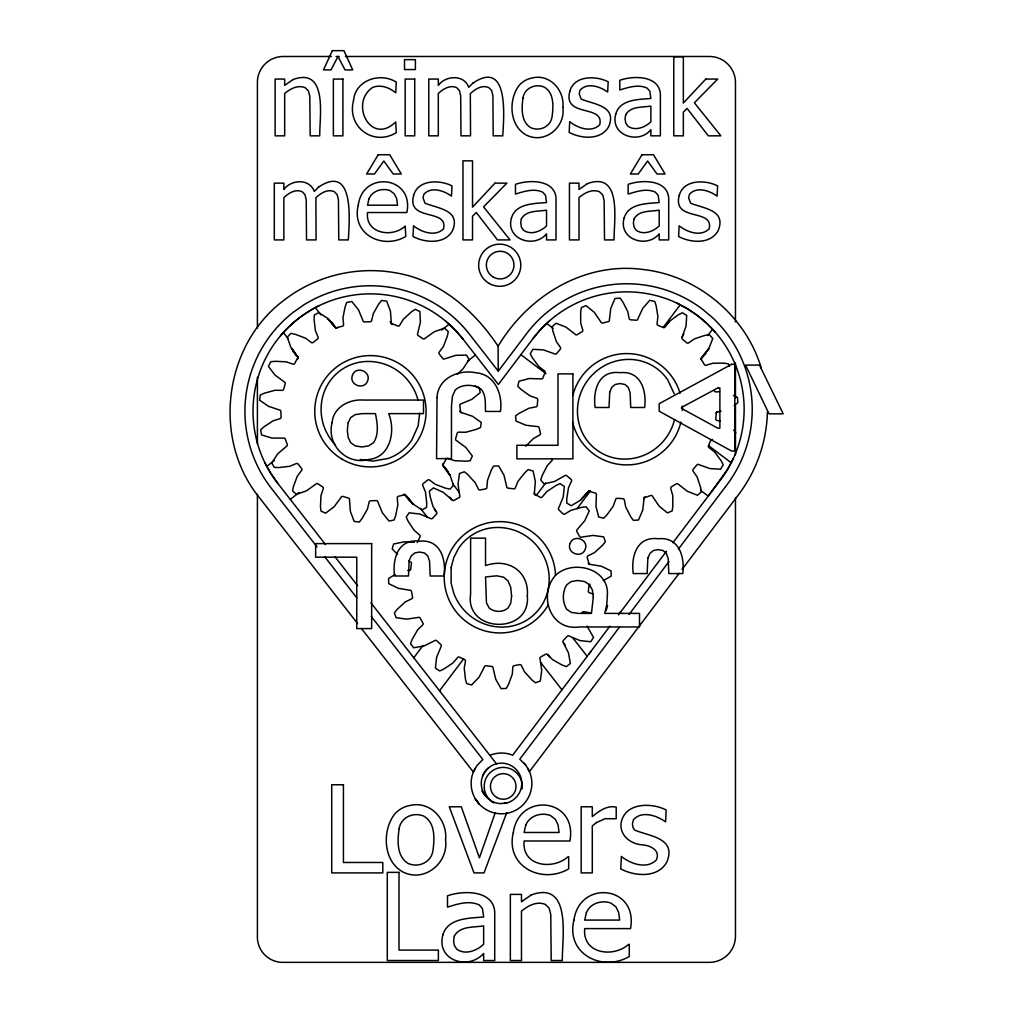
<?xml version="1.0" encoding="UTF-8"?>
<svg xmlns="http://www.w3.org/2000/svg" width="1013" height="1013" viewBox="0 0 1013 1013"><rect width="100%" height="100%" fill="white"/><g stroke="black" fill="none" stroke-linecap="round" stroke-linejoin="round"><path stroke-width="1.5" d="M552.098 458.686A1.595 1.595 0 0 1 551.692 460.89L547.096 465.853L542.158 475.604L540.727 479.959L544.095 483.872L554.554 481.466L564.57 475.844A1.595 1.595 0 0 1 566.811 475.768L571.028 479.326A1.595 1.595 0 0 1 571.319 481.555L568.496 487.696L566.799 498.485L566.786 503.068L571.205 505.753L580.398 500.232L588.718 491.166L595.403 493.116A1.595 1.595 0 0 1 596.378 495.142L596.011 506.627L598.708 517.01L603.735 518.2L606.939 514.908L613.308 506.031L615.587 499.662A1.595 1.595 0 0 1 617.36 498.282L622.856 498.687A1.595 1.595 0 0 1 624.401 500.321L625.717 506.956L630.706 516.681L633.378 520.403L638.532 519.973L642.736 510.096L644.129 497.864L650.688 495.509A1.595 1.595 0 0 1 652.663 496.585L659.121 506.095L667.402 512.907L672.163 510.907L672.822 506.373L672.759 495.446L670.859 488.95A1.595 1.595 0 0 1 671.48 486.797L676.178 483.897A1.595 1.595 0 0 1 678.381 484.303L687.46 491.343L697.451 495.268L701.363 491.9L700.578 487.38L697.134 477.009L693.335 471.425A1.595 1.595 0 0 1 693.259 469.171L696.817 464.967A1.595 1.595 0 0 1 699.046 464.676L709.86 468.563L720.56 469.209L723.244 464.79L721.117 460.738L714.634 451.937L709.29 447.797A1.595 1.595 0 0 1 708.518 445.695L710.607 440.579A1.595 1.595 0 0 1 712.633 439.617M767.411 411.835C766.74 441.187 756.825 470.159 739.249 493.698L682.028 569.483M721.155 411.227L716.419 412.342L715.773 418.635A1.595 1.595 0 0 0 717.153 420.408L720.408 421.256M417.153 542.55A1.595 1.595 0 0 0 417.647 541.892L419.99 536.89A1.595 1.595 0 0 0 419.319 534.75L414.178 530.356L408.138 521.252L406.213 517.099L409.1 512.819L419.762 513.984L430.373 518.403A1.595 1.595 0 0 0 432.614 518.213L436.375 514.186A1.595 1.595 0 0 0 436.413 511.932L432.88 506.171L429.943 495.648L429.398 491.09L433.463 487.911L443.251 492.318L451.975 499.802A1.595 1.595 0 0 0 454.153 500.321L458.978 497.649A1.595 1.595 0 0 0 459.712 495.522L458.015 484.151L459.471 473.527L464.334 471.767L467.892 474.654L475.249 482.732L478.263 488.785A1.595 1.595 0 0 0 480.175 489.95L485.594 488.912A1.595 1.595 0 0 0 486.936 487.101L487.481 480.365L491.292 470.121L493.521 466.119L498.675 465.942L504.005 475.262L506.665 486.43A1.595 1.595 0 0 0 508.133 488.139L513.604 488.81A1.595 1.595 0 0 0 515.44 487.519L518.036 481.276L524.823 472.716L528.178 469.589L533.142 471.02L535.333 481.53L534.307 493.8L540.271 497.383A1.595 1.595 0 0 0 542.424 496.725L546.817 491.584L555.909 485.544L560.075 483.606L564.355 486.506L563.19 497.168L558.771 507.779A1.595 1.595 0 0 0 558.948 510.008L562.987 513.781A1.595 1.595 0 0 0 565.229 513.806L571.003 510.286L581.525 507.348L586.071 506.791L589.249 510.869L584.843 520.644L577.359 529.368A1.595 1.595 0 0 0 576.853 531.559L579.525 536.384A1.595 1.595 0 0 0 581.652 537.105L593.01 535.408L603.634 536.877L605.394 541.74L602.52 545.298L594.428 552.655L588.376 555.656A1.595 1.595 0 0 0 587.211 557.581L589.237 564.241L601.393 566.242L611.042 570.914L611.219 576.08L603.279 580.702M705.048 353.385L701.11 359.045L704.288 364.515A1.595 1.595 0 0 0 706.441 365.136L712.937 363.236L723.864 363.161L728.398 363.832L729.398 366.212M457.344 374.354L463.182 368.605L469.07 359.64L466.562 355.12L455.837 355.335L444.884 358.792A1.595 1.595 0 0 1 442.668 358.399L439.275 354.056A1.595 1.595 0 0 1 439.439 351.815L443.466 346.383L447.328 336.164L448.29 331.682L444.517 328.149L434.374 331.669L425.029 338.342A1.595 1.595 0 0 1 422.801 338.659L418.23 335.569A1.595 1.595 0 0 1 417.698 333.391L420.395 322.223L419.889 311.51L415.203 309.32L411.405 311.877L403.351 319.272L399.818 325.034A1.595 1.595 0 0 1 397.805 326.021L391.347 323.413L390.436 311.13L386.637 301.102L381.508 300.468L378.685 304.077L373.316 313.587L371.733 320.171A1.595 1.595 0 0 1 370.125 321.729L364.604 321.919A1.595 1.595 0 0 1 362.895 320.463L358.513 309.839L351.802 301.481L346.737 302.456L345.154 306.762L342.989 317.474L343.521 324.211A1.595 1.595 0 0 1 342.47 326.199L335.708 327.883L327.769 318.475L318.791 312.599L314.271 315.094L314.106 319.677L315.36 330.542L317.943 336.785A1.595 1.595 0 0 1 317.55 339L313.207 342.394A1.595 1.595 0 0 1 310.966 342.217L305.533 338.19L295.315 334.328L290.832 333.378L287.299 337.152L290.82 347.294L297.999 357.285L294.72 363.439A1.595 1.595 0 0 1 292.542 363.971L286.135 361.818L275.219 361.299L270.661 361.78L268.47 366.465L274.954 375.013L284.184 381.85A1.595 1.595 0 0 1 285.172 383.864L283.653 389.169A1.595 1.595 0 0 1 281.741 390.347L274.979 390.284L264.444 393.171L260.252 395.032L259.619 400.148L268.42 406.289L279.322 409.936A1.595 1.595 0 0 1 280.88 411.544L281.07 417.052A1.595 1.595 0 0 1 279.613 418.774L273.168 420.8L264.038 426.802L260.632 429.867L261.607 434.932L271.877 438.047L283.361 438.148A1.595 1.595 0 0 1 285.349 439.199L287.236 444.378A1.595 1.595 0 0 1 286.388 446.454L277.638 453.9L271.75 462.878L274.257 467.398L278.828 467.563L289.693 466.309L295.935 463.726A1.595 1.595 0 0 1 298.151 464.106L301.545 468.462A1.595 1.595 0 0 1 301.38 470.703L297.341 476.123L293.491 486.354L292.529 490.836L296.303 494.357L306.445 490.849L315.79 484.176A1.595 1.595 0 0 1 318.019 483.847L322.59 486.936A1.595 1.595 0 0 1 323.122 489.127L320.969 495.534L320.463 506.449L320.931 511.008L325.616 513.198L334.163 506.715L341.001 497.484A1.595 1.595 0 0 1 343.014 496.484L348.32 498.016A1.595 1.595 0 0 1 349.498 499.928L350.371 511.375L354.183 521.416L359.311 522.05L362.135 518.441L367.504 508.919L369.087 502.347A1.595 1.595 0 0 1 370.695 500.777L376.203 500.599A1.595 1.595 0 0 1 377.925 502.043L382.294 512.667L389.017 521.037L394.082 520.049L395.665 515.756L397.818 505.044L397.299 498.295A1.595 1.595 0 0 1 398.35 496.307L405.111 494.635L413.051 504.031L422.028 509.919L426.549 507.412L426.714 502.828L425.46 491.976L422.877 485.734A1.595 1.595 0 0 1 423.257 483.518L427.613 480.124A1.595 1.595 0 0 1 429.854 480.289L435.286 484.315L445.505 488.177L449.987 489.14L453.507 485.354L450 475.224L442.82 465.22L446.087 459.079A1.595 1.595 0 0 1 448.278 458.547L454.685 460.7L465.6 461.206L470.159 460.725L472.349 456.053L465.866 447.493L456.635 440.668A1.595 1.595 0 0 1 455.635 438.654L457.167 433.349A1.595 1.595 0 0 1 459.079 432.171L465.841 432.234L476.376 429.347L480.567 427.486L481.2 422.358L472.4 416.229L460.712 412.354L459.75 405.453A1.595 1.595 0 0 1 461.194 403.744L471.817 399.363L480.187 392.651L479.212 387.574L474.907 386.004M734.501 437.287L735.691 432.26L733.501 430.12M606.141 610.548L607.572 605.584M674.569 419.572L673.05 424.612A52.575 52.575 0 0 1 654.195 449.569C641.546 458.699 624.59 461.675 609.725 456.711A46.788 46.788 0 0 1 585.755 438.616C576.916 425.675 575.131 408.556 580.436 393.892A52.575 52.575 0 0 1 599.291 368.935C611.941 359.805 628.896 356.829 643.762 361.793A46.788 46.788 0 0 1 667.732 379.875L674.202 393.778M504.715 803.398A20.247 20.247 0 0 0 514.186 767.639L512.477 766.398A20.247 20.247 0 0 0 506.677 763.84L504.613 763.409A20.247 20.247 0 0 0 498.269 763.422L496.205 763.865A20.247 20.247 0 0 0 490.419 766.461C485.075 769.943 481.58 776.034 481.276 782.403A20.247 20.247 0 0 0 500.485 803.626L506.791 802.954L503.968 803.474M666.453 551.275L618.462 614.866M620.475 611.979L620.133 612.637L620.526 612.017M495.294 812.616L479.415 857.808L461.295 806.779L449.278 806.779L474.021 872.902L484.024 872.902L506.728 812.667M701.262 358.235L708.834 348.535L712.759 338.545L709.391 334.632L704.871 335.404L694.5 338.849L688.916 342.66A1.595 1.595 0 0 1 686.662 342.736L682.458 339.178A1.595 1.595 0 0 1 682.167 336.949L686.054 326.135L686.7 315.423L682.281 312.751L678.229 314.878L669.428 321.362L665.288 326.705A1.595 1.595 0 0 1 663.186 327.478L658.07 325.388A1.595 1.595 0 0 1 657.108 323.362L657.906 316.651L656.171 305.863L654.778 301.494L649.751 300.304L642.698 308.395L637.899 318.842A1.595 1.595 0 0 1 636.126 320.222L630.63 319.804A1.595 1.595 0 0 1 629.073 318.183L627.756 311.548L622.78 301.823L620.095 298.101L614.954 298.531L610.75 308.408L609.408 319.817A1.595 1.595 0 0 1 608.155 321.678L602.798 322.982A1.595 1.595 0 0 1 600.823 321.919L594.365 312.409L586.084 305.597L581.323 307.597L580.652 312.131L580.728 323.058L582.627 329.542A1.595 1.595 0 0 1 582.006 331.707L577.309 334.607A1.595 1.595 0 0 1 575.105 334.201L566.026 327.161L556.036 323.236L552.123 326.604L552.895 331.124L556.34 341.495L560.151 347.079A1.595 1.595 0 0 1 560.227 349.333L556.669 353.537A1.595 1.595 0 0 1 554.44 353.828L543.626 349.941L532.914 349.295L530.242 353.714L532.369 357.766L538.853 366.567L544.196 370.695A1.595 1.595 0 0 1 544.969 372.809L542.879 377.912A1.595 1.595 0 0 1 540.853 378.887L529.368 378.52L518.985 381.217L517.795 386.244L521.075 389.448L529.964 395.817L536.333 398.096A1.595 1.595 0 0 1 537.713 399.869L537.295 405.365A1.595 1.595 0 0 1 535.674 406.909L529.039 408.226L519.314 413.215L515.592 415.887L516.022 421.041L525.899 425.245L537.308 426.574A1.595 1.595 0 0 1 539.169 427.841L540.473 433.197A1.595 1.595 0 0 1 539.41 435.172L533.509 438.477L525.798 446.214M371.328 616.499L482.834 759.484L476.794 765.752L473.375 772.045L361.438 628.503M588.718 491.166L580.398 500.232M733.083 458.952L727.309 469.804L708.226 496.142L700.667 490.431M682.167 336.949L683.838 334.024M586.375 494.623L588.186 491.799A1.595 1.595 0 0 1 590.3 491.026M589.097 653.854L591.06 651.245M609.953 626.148L512.641 755.204L510.653 754.457A30.365 30.365 0 0 0 491.887 754.609L489.912 755.381M678.431 549.046L726.891 484.86A125.485 125.485 0 0 0 712.405 317.55L702.351 309.104A125.485 125.485 0 0 0 526.595 333.644L498.269 371.151L498.079 346.218C528.064 296.011 584.412 261.164 644.015 269.623C698.033 275.865 745.885 316.094 761.32 368.238M549.806 320.589L540.967 329.111L533.053 338.519L498.371 384.459L462.979 339.064L454.926 329.782L445.948 321.4M413.773 657.754L423.117 645.37M536.244 495.509L545.716 482.973M663.135 327.452L680.166 304.888M439.541 690.803L463.359 659.248M577.081 508.627L590.338 491.064M707.745 335.556L712.481 329.288M619.525 627.06L519.77 759.206L525.924 765.372L529.432 771.602L679.166 573.269M629.035 614.486L668.935 561.62M672.936 542.702L720.433 479.985A117.394 117.394 0 0 0 697.476 315.562L687.295 308.686L676.443 302.9M706.947 350.954L708.834 348.535L701.794 357.614A1.595 1.595 0 0 0 701.389 359.818M665.896 325.54L669.428 321.362M702.845 356.817L706.378 352.651M586.248 493.901L588.186 491.799M280.55 335.721C291.212 323.248 304.343 313.004 319.044 305.698M266.888 466.309L274.32 460.51M441.592 330.073L449.025 324.274M290.288 499.409L299 492.609M467.955 360.856L475.426 355.031M734.172 405.289L737.895 402.604L737.464 397.463L733.349 395.437M395.121 574.574L388.549 578.486L388.713 583.653L398.375 588.325L409.708 590.224A1.595 1.595 0 0 1 411.506 591.567L412.557 596.986A1.595 1.595 0 0 1 411.379 598.911L405.327 601.912L397.248 609.269L394.361 612.84L396.121 617.689L406.757 619.158L418.116 617.461A1.595 1.595 0 0 1 420.243 618.183L422.915 623.008A1.595 1.595 0 0 1 422.396 625.198L417.571 629.934L412.164 639.418L410.518 643.698L413.697 647.776L424.257 645.889L434.539 640.76A1.595 1.595 0 0 1 436.78 640.786L440.807 644.559A1.595 1.595 0 0 1 440.997 646.801L436.578 657.399L435.413 668.061L439.693 670.961L443.846 669.023L452.95 662.983L457.344 657.842A1.595 1.595 0 0 1 459.497 657.184L464.486 659.514A1.595 1.595 0 0 1 465.36 661.59L464.233 668.251L465.436 679.115L466.626 683.547L471.589 684.978L479.022 677.241L484.328 667.048A1.595 1.595 0 0 1 486.164 665.756L491.634 666.427A1.595 1.595 0 0 1 493.103 668.137L495.762 679.305L501.08 688.625L506.247 688.447L508.475 684.446L512.287 674.202L512.819 667.466A1.595 1.595 0 0 1 514.173 665.668L519.58 664.617A1.595 1.595 0 0 1 521.505 665.782L524.519 671.834L531.876 679.913L535.434 682.8L540.284 681.04L541.752 670.416L540.056 659.045A1.595 1.595 0 0 1 540.777 656.918L545.602 654.246A1.595 1.595 0 0 1 547.792 654.765L552.528 659.59L562.025 665.009L566.292 666.655L570.37 663.477L568.483 652.916L563.355 642.635A1.595 1.595 0 0 1 563.393 640.381L567.153 636.354A1.595 1.595 0 0 1 569.395 636.164L579.993 640.583L590.668 641.748L593.555 637.468L587.034 626.11M719.534 391.727L716.178 391.917A1.595 1.595 0 0 1 714.317 390.663M331.34 56.487L283.931 56.487A25.895 25.895 0 0 0 257.403 83.015L257.403 328.25M336.075 56.487L339.228 56.487M345.547 56.487L708.923 56.487A26.059 26.059 0 0 1 735.463 83.015L735.463 321.919M407.707 570.458L409.037 570.496A1.595 1.595 0 0 0 410.734 569.04L411.417 563.557A1.595 1.595 0 0 0 410.126 561.721L408.834 561.443M590.858 612.928L584.184 611.801A1.595 1.595 0 0 0 582.12 612.675M414.33 542.31L404.124 541.841L393.626 544.019L392.196 548.983L397.615 554.377M360.235 459.522L373.063 461.105L388.169 458.446A46.788 46.788 0 0 0 411.848 439.984L418.103 425.979L419.699 413.152M592.858 593.846L589.642 592.846A1.595 1.595 0 0 1 588.35 591.01L589.022 585.527A1.595 1.595 0 0 1 589.921 584.222M546.779 323.514L553.047 328.25M708.543 445.644L731.107 462.675M520.859 354.677L546.045 373.696M337.291 328.085A1.595 1.595 0 0 1 335.202 327.237L327.769 318.475L335.708 327.883M403.529 494.433A1.595 1.595 0 0 1 405.605 495.281L413.051 504.031L405.111 494.635M715.406 332.315L706.884 323.476L697.476 315.562A117.394 117.394 0 0 0 533.053 338.519M449.835 497.193L451.975 499.802M549.932 657.374L547.792 654.765M523.708 762.726L525.924 765.372M498.079 346.218C474.261 310.143 438.768 279.664 394.969 272.725C356.183 265.849 314.942 276.093 283.893 300.317C223.683 345.116 211.869 439.211 259.239 497.446L357.538 623.514M498.269 371.151L469.361 334.087A125.485 125.485 0 0 0 304.001 304.774L293.238 312.308A125.485 125.485 0 0 0 271.459 488.418L317.031 546.868M444.352 466.702L447.708 471.02M315.157 307.496L320.969 314.942M452.558 483.682L459.332 492.369M572.927 638.025L587.211 656.348M283.425 332.644L288.262 338.836M420.636 508.577L427.397 517.25M540.613 662.439L561.987 689.84M293.112 351.498L296.467 355.804M264.849 462.624L270.8 473.375L277.841 483.442L325.502 544.563M334.872 556.58L357.526 585.628M370.986 602.887L496.484 763.815M324.78 556.808L356.779 597.847M331.289 321.729L334.645 326.034M406.175 496.484L409.531 500.789M482.986 792.419L485.797 796.193L481.808 790.811M563.355 642.635L565.355 645.332M434.4 509.235L436.413 511.932M442.82 465.22L445.505 468.968M447.303 471.476L450 475.224L443.327 465.866A1.595 1.595 0 0 1 442.998 463.65M297.999 357.285L291.719 348.535L294.163 351.967M295.821 354.309L297.493 356.639A1.595 1.595 0 0 1 297.809 358.868M390.144 321.602L391.778 324.109M418.065 400.198L416.47 395.171A52.575 52.575 0 0 0 397.223 370.505C384.434 361.578 367.44 358.881 352.651 364.072A46.788 46.788 0 0 0 328.972 382.534C320.336 395.614 318.816 412.76 324.35 427.334A52.575 52.575 0 0 0 335.556 445.138M735.463 363.059L735.463 397.868M735.463 404.2L735.463 454.824M735.463 497.548L735.463 935.822A26.148 26.148 0 0 1 708.923 962.35L283.931 962.35A25.401 25.401 0 0 1 257.403 935.822L257.403 494.382M257.403 377.305L257.403 443.757M493.724 802.916A19.032 19.032 0 0 1 485.645 779.149A19.032 19.032 0 0 1 508.159 768.044A19.032 19.032 0 0 1 522.113 788.924M590.06 564.342A1.595 1.595 0 0 1 588.262 563M548.312 604.736A55.677 55.677 0 0 1 457.838 613.777A55.677 55.677 0 0 1 479.529 525.468A55.677 55.677 0 0 1 555.517 575.397M535.269 495.053A1.595 1.595 0 0 1 534.408 492.976M716.178 413.139A1.595 1.595 0 0 1 717.812 411.582M680.926 422.016A55.677 55.677 0 0 1 572.662 422.484M572.902 395.07A55.677 55.677 0 0 1 680.052 393.209M682.319 406.099A55.677 55.677 0 0 1 682.407 410.468M644.065 498.687A1.595 1.595 0 0 1 645.332 496.826M392.5 324.502A1.595 1.595 0 0 1 391.322 322.59M461.497 412.582A1.595 1.595 0 0 1 459.927 410.974M277.841 483.442A117.394 117.394 0 0 1 298.215 318.69A117.394 117.394 0 0 1 462.979 339.064M482.581 776.211A20.247 20.247 0 0 1 488.709 767.715M527.672 768.019A30.365 30.365 0 0 1 501.726 813.781A30.365 30.365 0 0 1 475.084 768.436M593.314 597.088L591.465 613.397L578.182 613.397L571.281 612.384L566.723 609.307C562.278 602.013 562.177 592.086 566.723 584.805L571.167 581.563L577.752 580.487L584.716 581.563L589.541 584.78L592.364 589.997L593.314 597.088M607.407 594.644L606.812 604.672L604.698 613.397L639.507 613.397L639.507 626.958L579.436 626.958C550.3 631.314 538.156 595.264 555.2 575.688C571.826 559.024 608.965 568.002 607.407 594.644M445.555 839.878C448.658 862.519 425.169 882.424 403.756 872.396C383.117 862.05 381.66 831.027 394.614 814.123A26.351 26.351 0 0 1 409.733 805.525C430.284 800.295 447.797 820.036 445.555 839.878M562.886 107.467C565.558 126.916 545.387 143.998 527.001 135.4C509.286 126.511 508.032 99.882 519.15 85.358A22.628 22.628 0 0 1 532.142 77.976C549.793 73.493 564.811 90.436 562.886 107.467M437.034 397.539L436.565 458.623L451.469 458.623L451.469 406.137L452.431 396.248L455.318 389.891C462.333 383.762 473.527 384.13 481.048 389.157C486.392 395.146 485.075 403.997 485.518 411.443L500.435 411.443C502.929 394.665 495.028 374.202 475.907 372.784C458.775 369.137 437.933 378.09 437.034 397.539M358.26 205.284C351.118 234.32 382.711 250.072 405.795 236.46L405.225 226.051C392.575 238.182 365.136 233.737 367.516 212.527L406.859 212.527C414.342 175.92 362.413 170.184 358.26 205.284M513.325 832.559C505.006 866.381 541.79 884.729 568.673 868.875L568.673 856.745L568.027 856.745C552.743 870.433 521.657 866.343 524.101 840.993L569.914 840.993C577.853 797.94 518.947 791.634 513.325 832.559M573.928 920.171C565.609 953.993 602.393 972.341 629.276 956.487L629.276 944.357L628.63 944.357C613.334 958.045 582.26 953.955 584.704 928.604L630.517 928.604C638.456 885.552 579.537 879.246 573.928 920.171M527.33 595.783C531.179 634.834 464.663 633.416 470.614 594.099L470.614 538.144L485.531 538.144L485.531 565.583C508.045 557.619 529.305 571.243 527.33 595.783M353.537 100.566C346.497 126.853 373.455 146.796 396.286 132.627L395.728 121.902C370.859 146.353 349.092 103.111 372.67 87.422C380.711 84.269 389.435 87.549 395.728 92.829L396.286 82.116C380.141 71.885 355.196 80.116 353.537 100.566M332.087 422.662C326.338 444.618 346.459 465.474 368.656 459.497C390.575 457.395 395.792 430.892 388.688 413.621L423.497 413.621L423.497 400.059L363.414 400.059C349.232 398.957 333.366 407.201 332.087 422.662M413.621 195.446C406.492 222.1 448.594 208.045 443.529 228.837C435.337 237.105 421.471 232.192 413.519 225.798L413.013 236.523C425.257 242.993 445.036 244.538 452.621 230.495C460.953 209.83 437.717 208.539 424.954 203.144L423.016 197.839L423.827 194.331C431.019 186.113 444.011 190.685 451.481 196.117L451.988 185.898C439.756 179.58 417.913 179.402 413.621 195.446M569.812 91.36C562.671 118.015 604.786 103.959 599.709 124.751C591.516 133.02 577.663 128.107 569.699 121.699L569.192 132.424C581.437 138.895 601.216 140.452 608.813 126.41C617.145 105.745 593.909 104.453 581.133 99.059L579.208 93.753L580.018 90.246C587.198 82.028 600.19 86.599 607.661 92.018L608.18 81.8C595.948 75.494 574.092 75.317 569.812 91.36M679.229 195.446C672.1 222.1 714.216 208.045 709.138 228.837C700.945 237.105 687.08 232.192 679.128 225.798L678.621 236.523C690.866 242.993 710.645 244.538 718.23 230.495C726.562 209.83 703.326 208.539 690.562 203.144L688.625 197.839L689.448 194.331C696.627 186.113 709.619 190.685 717.09 196.117L717.597 185.898C705.365 179.58 683.522 179.402 679.229 195.446M621.488 821.112C618.209 833.965 629.807 843.994 641.837 844.791C649.84 845.222 660.907 850.148 656.31 859.999C646.775 869.623 630.63 863.899 621.362 856.454L620.766 868.939C635.037 876.473 658.07 878.284 666.909 861.924C676.608 837.852 649.548 836.358 634.682 830.078L632.986 827.507L632.429 823.886L633.378 819.808C641.736 810.235 656.867 815.566 665.579 821.872L666.174 809.982C651.929 802.625 626.477 802.423 621.488 821.112M451.114 567.622L451.14 583.209L453.824 593.365A52.575 52.575 0 0 0 473.058 618.031C485.847 626.958 502.853 629.668 517.643 624.477A46.788 46.788 0 0 0 541.322 606.015C549.958 592.922 551.477 575.789 545.944 561.202A52.575 52.575 0 0 0 526.697 536.535C513.908 527.608 496.914 524.899 482.125 530.09A46.788 46.788 0 0 0 458.433 548.552L453.773 557.657L451.114 567.622M409.176 560.582L408.48 575.992L394.538 575.992C392.322 558.733 398.084 538.473 419.534 541.183C440.338 539.017 446.239 559.151 444.099 575.992L430.17 575.992L429.55 561.139L427.701 555.82L424.422 552.984L419.534 552.034L414.735 552.984L411.265 555.82L409.176 560.582M399.135 828.672C397.413 840.359 396.539 856.783 408.366 863.545C418.584 867.951 431.069 862.418 432.893 850.945C434.539 839.308 435.615 822.771 423.725 816.098C413.519 811.806 400.945 817.162 399.135 828.672M523.037 97.856C521.556 107.897 520.809 121.991 530.964 127.79C539.726 131.589 550.452 126.828 552.022 116.989C553.44 106.985 554.364 92.791 544.146 87.055C535.383 83.37 524.595 87.979 523.037 97.856M609.725 392.082L609.028 407.492L595.087 407.492C592.871 390.22 598.632 369.96 620.083 372.683C640.887 370.517 646.788 390.651 644.648 407.492L630.719 407.492L630.099 392.639L628.25 387.321L624.97 384.471L620.083 383.522L615.284 384.471L611.814 387.321L609.725 392.082M647.839 558.15L647.142 573.573L633.214 573.573C630.985 556.302 636.759 536.042 658.209 538.764C679.014 536.586 684.915 556.719 682.775 573.573L668.833 573.573L668.213 558.707L666.364 553.402L663.097 550.553L658.209 549.603L653.398 550.553L649.941 553.402L647.839 558.15M348.168 422.738L347.32 430.31L348.168 437.413L350.701 442.656L355.158 445.885L361.742 446.961L368.694 445.885L373.531 442.681C379.255 434.134 377.267 423.105 375.456 413.621L362.173 413.621L355.272 414.608L350.701 417.571L348.168 422.738M511.464 217.998C505.31 239.182 533.99 249.033 546.526 233.876L546.526 239.916L556.023 239.916L556.023 201.093C557.327 179.567 530.09 179.2 515.465 184.366L515.465 194.078C524.076 191.432 533.889 188.101 542.664 192.141L545.513 195.319L546.526 202.562C534.307 203.588 515.718 203.322 511.464 217.998M442.82 934.974C436.16 960.552 468.285 970.707 483.657 953.474L483.657 960.514L494.724 960.514L494.724 915.296C496.243 890.224 464.511 889.794 447.493 895.809L447.493 907.116C457.509 904.039 468.943 900.164 479.162 904.875L482.467 908.572L483.657 917.006C469.424 918.196 447.784 917.892 442.82 934.974M615.815 113.912C609.649 135.084 638.342 144.935 650.865 129.791L650.865 135.831L660.375 135.831L660.375 97.007C661.679 75.481 634.429 75.114 619.817 80.28L619.817 89.992C628.415 87.346 638.228 84.016 647.003 88.055L649.852 91.233L650.865 98.476C638.646 99.489 620.07 99.236 615.815 113.912M624.147 217.998C617.993 239.182 646.674 249.033 659.197 233.876L659.197 239.916L668.707 239.916L668.707 201.093C670.011 179.567 642.761 179.2 628.149 184.366L628.149 194.078C636.759 191.432 646.573 188.101 655.335 192.141L658.184 195.319L659.197 202.562C646.978 203.588 628.402 203.322 624.147 217.998M511.603 595.999L510.742 603.153L508.133 607.901C502.942 612.561 494.623 612.384 489.241 608.142L486.455 602.836L485.531 576.967L496.585 575.827L503.486 577.131L508.108 581.031L510.729 587.375L511.603 595.999M521.328 218.998L520.707 222.847L521.391 227.127L523.455 230.217C530.825 235.447 540.575 231.534 546.526 225.95L546.526 210.185C538.042 211.616 526.089 210.109 521.328 218.998M454.305 936.151L453.583 940.621L454.381 945.61L456.787 949.206C465.372 955.31 476.718 950.751 483.657 944.243L483.657 925.882C473.767 927.541 459.851 925.793 454.305 936.151M625.667 114.912L625.046 118.762L625.73 123.042L627.794 126.131C635.164 131.361 644.914 127.448 650.865 121.851L650.865 106.099C642.381 107.53 630.428 106.01 625.667 114.912M634.011 218.998L633.378 222.847L634.075 227.127L636.126 230.217C643.508 235.447 653.246 231.534 659.197 225.95L659.197 210.185C650.713 211.616 638.772 210.109 634.011 218.998M352.486 375.203C348.485 384.75 364.047 390.752 367.567 381.027C371.581 371.492 355.88 365.288 352.486 375.203M570.116 543.487C566.115 553.035 581.69 559.037 585.21 549.312C589.224 539.79 573.51 533.572 570.116 543.487M368.947 198.877L367.516 205.208L397.552 205.208L396.64 198.548L394.298 193.825L390.005 190.571C382.04 187.81 372.315 190.71 368.947 198.877M525.76 825.101L524.101 832.471L559.087 832.471L558.024 824.721L555.301 819.213L550.3 815.427C541.005 812.211 529.698 815.579 525.76 825.101M586.362 912.713L584.704 920.083L619.69 920.083L618.614 912.333L615.891 906.825L610.89 903.039C601.608 899.823 590.288 903.191 586.362 912.713M332.353 50.65L323.502 69.91L330.972 69.91L337.987 56.551L345.053 69.91L352.727 69.91L343.888 50.65L332.353 50.65M378.191 154.736L366.605 174.008L374.481 174.008L383.838 160.991L393.234 174.008L401.313 174.008L389.726 154.736L378.191 154.736M641.976 154.736L630.39 174.008L638.266 174.008L647.611 160.991L657.019 174.008L665.098 174.008L653.512 154.736L641.976 154.736M494.99 183.15L472.527 207.146L472.527 160.839L462.966 160.839L462.966 239.916L472.527 239.916L472.527 216.187L476.287 212.527L497.472 239.916L510.033 239.916L483.556 206.88L506.88 183.15L494.99 183.15M705.808 79.065L683.344 103.047L683.344 56.753L673.784 56.753L673.784 135.831L683.344 135.831L683.344 112.101L687.105 108.442L708.302 135.831L720.851 135.831L694.374 102.794L717.698 79.065L705.808 79.065M318.525 187.139L314.258 191.381C309.623 178.339 291.212 179.402 283.855 189.456L283.855 183.15L274.308 183.15L274.308 239.916L283.855 239.916L283.855 197.535C288.768 193.128 295.226 188.76 302.051 191.634L304.951 194.635L306.23 199.852L306.534 239.916L316.081 239.916L315.879 197.687C320.855 193.242 327.351 188.709 334.277 191.634L337.177 194.635L338.443 199.852L338.747 239.916L348.307 239.916C349.396 221.189 354.765 162.814 318.525 187.139M472.982 83.053L468.715 87.295C464.081 74.253 445.669 75.317 438.312 85.358L438.312 79.065L428.765 79.065L428.765 135.831L438.312 135.831L438.312 93.449C443.225 89.043 449.683 84.674 456.508 87.549L459.408 90.55L460.674 95.754L460.991 135.831L470.539 135.831L470.336 93.601C475.312 89.157 481.808 84.623 488.735 87.549L491.634 90.55L492.9 95.754L493.204 135.831L502.765 135.831C503.854 117.09 509.222 58.729 472.982 83.053M596.378 822.594L592.288 825.962L592.288 872.902L581.171 872.902L581.171 806.779L592.288 806.779L592.288 816.605C599 811.147 607.002 805.056 616.208 807.133L616.208 818.745L605.154 818.694L596.378 822.594M293.112 79.52L284.678 85.358L284.678 79.065L275.118 79.065L275.118 135.831L284.678 135.831L284.678 93.449C290.351 88.815 297.632 84.674 305.103 87.625L308.357 90.803L309.801 96.21L310.193 135.831L319.741 135.831C319.336 118.141 328.529 66.617 293.112 79.52M587.439 183.606L579.005 189.456L579.005 183.15L569.445 183.15L569.445 239.916L579.005 239.916L579.005 197.535C584.678 192.913 591.959 188.76 599.43 191.71L602.684 194.889L604.128 200.308L604.52 239.916L614.068 239.916C613.663 222.227 622.856 170.703 587.439 183.606M531.306 894.922L521.48 901.735L521.48 894.39L510.349 894.39L510.349 960.514L521.48 960.514L521.48 911.143C528.09 905.761 536.573 900.924 545.273 904.368L549.071 908.066L550.755 914.372L551.199 960.514L562.329 960.514C561.86 939.912 572.56 879.904 531.306 894.922M731.589 364.325L659.197 403.693L659.197 411.227L731.589 451.026L734.78 451.026L734.78 364.325L731.589 364.325M717.812 387.966L681.534 407.429L681.534 408.416L717.812 428.195L719.876 428.195L719.876 387.966L717.812 387.966M415.393 59.64L404.516 59.64L404.516 69.555L415.393 69.555L415.393 59.64M342.913 79.065L333.366 79.065L333.366 135.831L342.913 135.831L342.913 79.065M414.735 79.065L405.175 79.065L405.175 135.831L414.735 135.831L414.735 79.065M759.509 365.085L745.568 365.085L769.044 413.836L783.201 413.836L759.509 365.085M572.902 373.886L557.986 373.886L557.986 445.289L516.896 445.289L516.896 458.851L572.902 458.851L572.902 373.886M371.657 543.614L315.651 543.614L315.651 557.175L356.753 557.175L356.753 628.579L371.657 628.579L371.657 543.614M343.432 784.758L331.72 784.758L331.72 872.902L382.8 872.902L382.8 862.481L343.432 862.481L343.432 784.758M399.008 872.37L387.283 872.37L387.283 960.514L438.376 960.514L438.376 950.093L399.008 950.093L399.008 872.37M479.086 803.904L475.312 798.801L479.086 803.904M496.839 797.51A12.789 12.789 0 0 0 516.022 786.43A12.789 12.789 0 0 0 496.839 775.363A12.789 12.789 0 0 0 496.839 797.51M489.19 283.475A21.07 21.07 0 0 0 520.796 265.229A21.07 21.07 0 0 0 489.19 246.982A21.07 21.07 0 0 0 489.19 283.475M492.761 276.764A13.827 13.827 0 0 0 513.984 265.659A13.827 13.827 0 0 0 493.762 252.845A13.827 13.827 0 0 0 492.761 276.764M341.698 458.952A55.677 55.677 0 0 0 426.068 412.278A55.677 55.677 0 0 0 343.458 362.54A55.677 55.677 0 0 0 341.698 458.952"/></g></svg>
